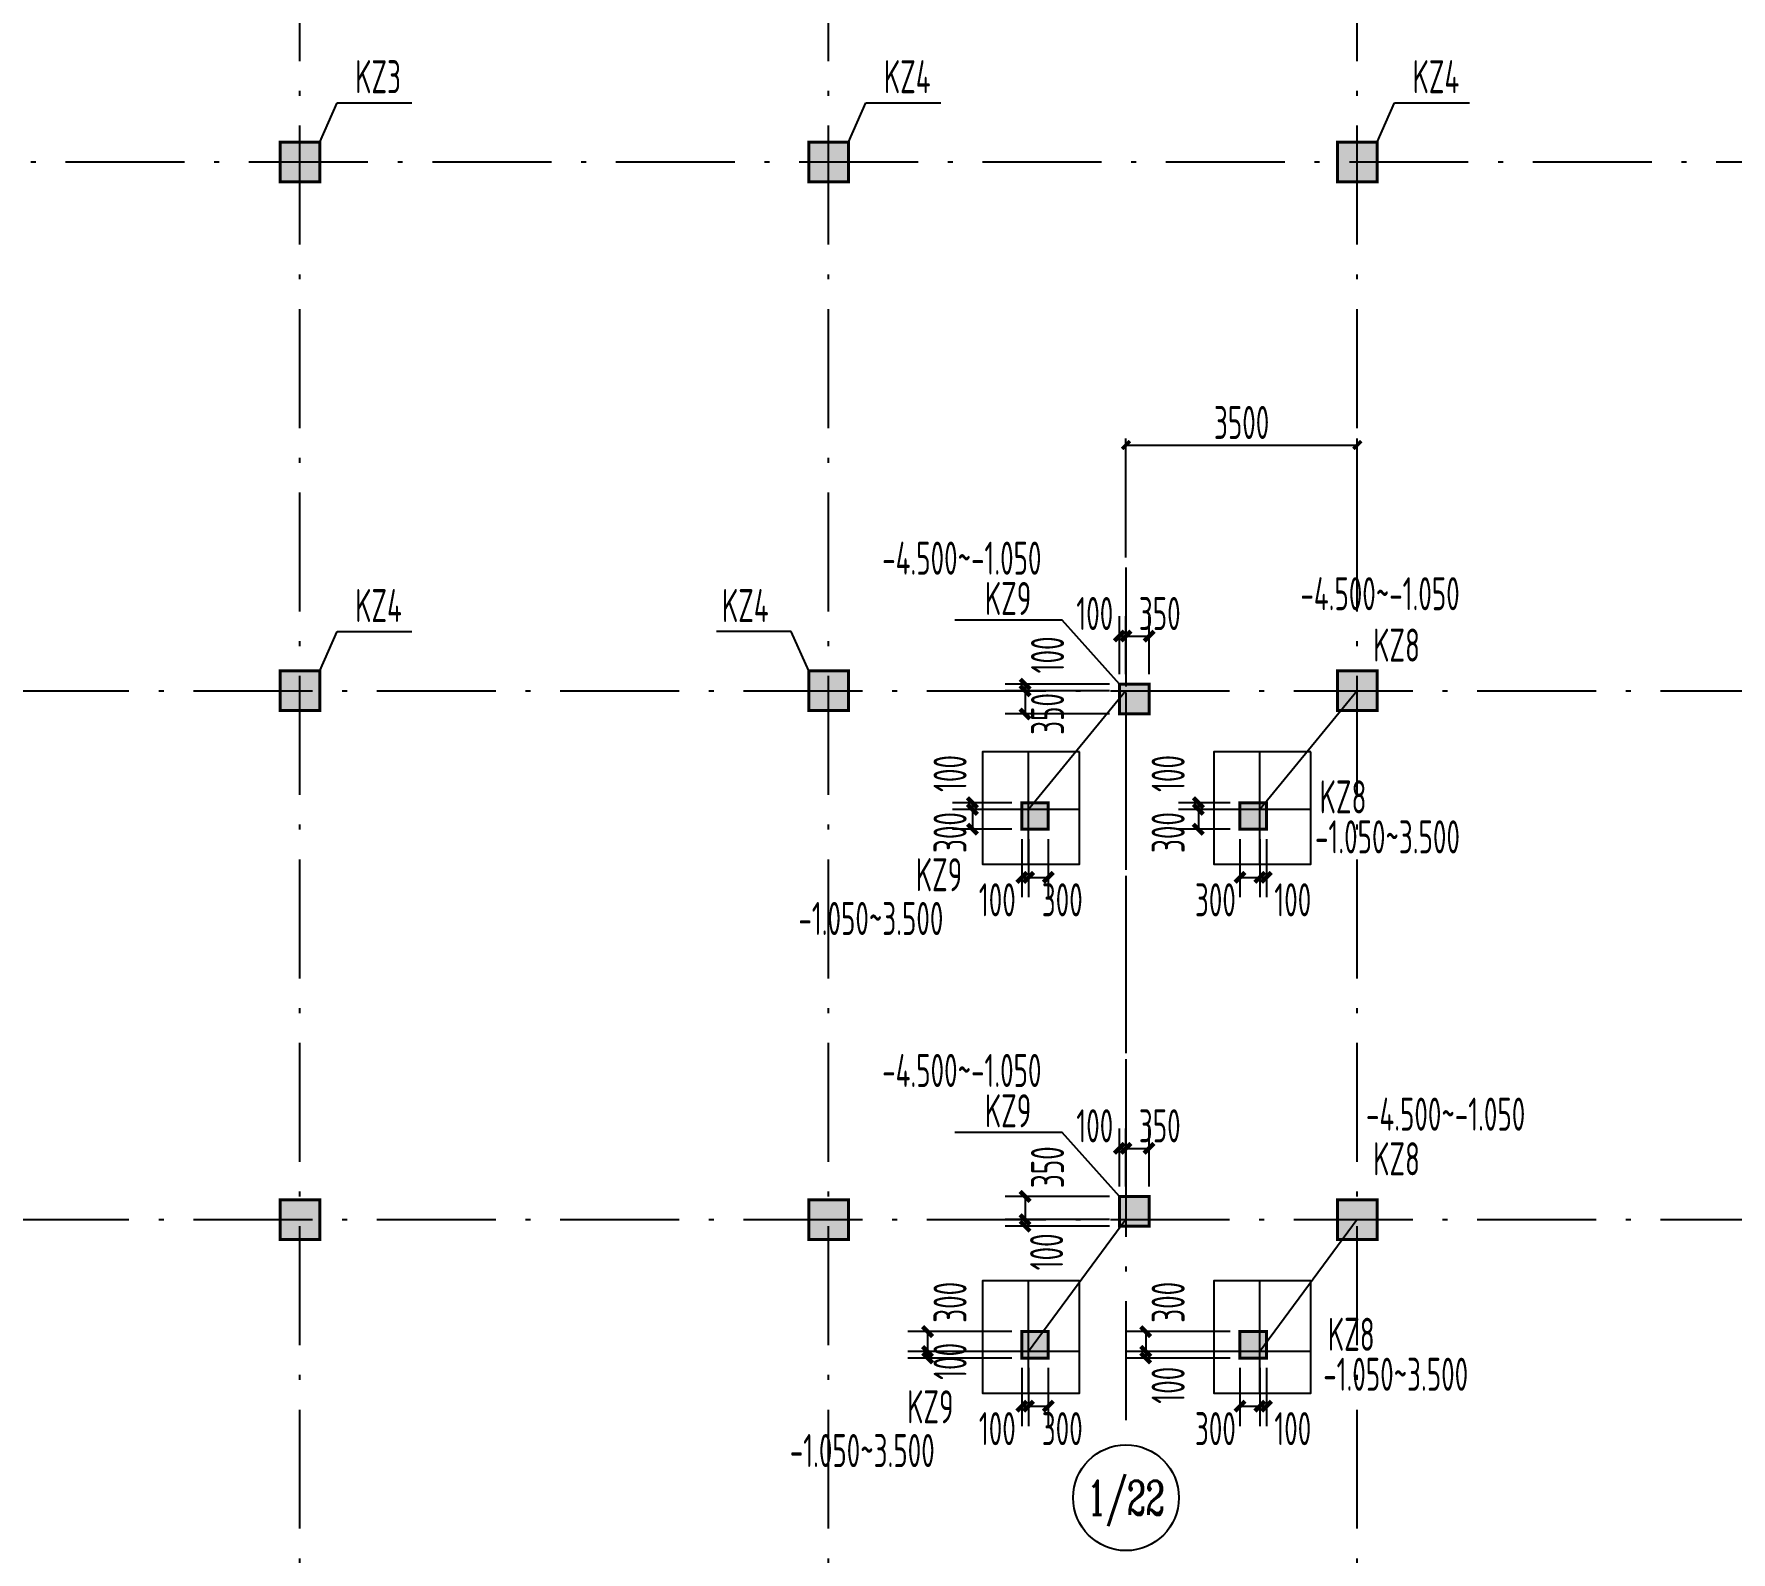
# Model space of a CAD drawing. Extents: x 2468086 to 6957054, y -3413633 to -667223.
# Drawn here: x 5045747 to 5071426, y -1177297 to -1154331 of the extents above; entities that cross this region are included whole.
import ezdxf
from ezdxf.enums import TextEntityAlignment as Align

# ---------------------------------------------------------------- set-up
doc = ezdxf.new("R2010")
doc.units = 0
doc.header["$LTSCALE"] = 100
doc.header["$MEASUREMENT"] = 0
doc.linetypes.add('2', pattern=[18.5, 12, -3, 0.5, -3])
doc.layers.get('DEFPOINTS').update_dxf_attribs({"linetype": 'CONTINUOUS'})
for name, color, linetype in [('AXIS', 3, 'CONTINUOUS'), ('AXIS_TEXT', 7, 'CONTINUOUS'), ('柱', 2, 'CONTINUOUS'), ('柱填充', 43, 'CONTINUOUS'), ('柱编号', 211, 'CONTINUOUS'), ('轴线__尺寸数字', 7, 'CONTINUOUS'), ('轴线__点划线', 252, '2')]:
    doc.layers.add(name, color=color, linetype=linetype)
doc.styles.add('_TCH_AXIS', font='COMPLEX', dxfattribs={"bigfont": 'GBCBIG'})
doc.styles.add('GB', font='gbxwxt.shx', dxfattribs={"width": 0.7, "height": 500, "bigfont": 'gbhzfs.shx'})
doc.dimstyles.new('LYSDIM1', dxfattribs={"dimtxt": 375, "dimasz": 1.5, "dimexe": 300, "dimexo": 150, "dimgap": 90, "dimtad": 1, "dimdec": 0, "dimzin": 0, "dimdsep": 46, "dimtxsty": 'GB', "dimblk1": 'JT', "dimblk2": 'JT', "dimsah": 1, "dimcen": 0, "dimclrt": 7, "dimadec": 0, "dimazin": 0, "dimtfac": 1, "dimtdec": 0, "dimtix": 1, "dimtmove": 2, "dimatfit": 3, "dimldrblk": 'JT', "dimfxl": 1, "dimtolj": 1, "dimtzin": 0, "dimarcsym": 0})

# ---------------------------------------------------------------- blocks, each defined once
blk = doc.blocks.new('JT')
at = {"layer": '轴线__尺寸数字', "const_width": 45}
blk.add_lwpolyline([(-50, -50), (50, 50)], dxfattribs=at)
blk.add_lwpolyline([(-50, -50), (50, 50)], dxfattribs=at)
blk = doc.blocks.new('*D2795')
at = {"layer": 'DEFPOINTS', "color": 0, "transparency": 16777216}
for p in [(5065771, -1160550), (5062271, -1162401), (5065771, -1162401)]:
    blk.add_point(p, dxfattribs=at)
at = {"layer": '轴线__尺寸数字', "color": 0, "lineweight": -2, "transparency": 16777216}
for p, q in [((5062271, -1162251), (5062271, -1160450)), ((5062272, -1160550), (5065770, -1160550)), ((5065771, -1162251), (5065771, -1160450))]:
    blk.add_line(p, q, dxfattribs=at)
at = {"layer": '轴线__尺寸数字', "color": 0, "lineweight": -2, "transparency": 16777216, "xscale": 1.2, "yscale": 1.2, "zscale": 1.2, "rotation": 180}
blk.add_blockref('JT', (5062271, -1160550), dxfattribs=at)
at = {"layer": '轴线__尺寸数字', "color": 0, "lineweight": -2, "transparency": 16777216, "xscale": 1.2, "yscale": 1.2, "zscale": 1.2}
blk.add_blockref('JT', (5065771, -1160550), dxfattribs=at)
at = {"layer": '轴线__尺寸数字', "color": 7, "transparency": 16777216, "insert": (5064021, -1160209), "char_height": 500, "attachment_point": 5, "style": 'GB'}
blk.add_mtext('\\A1;3500', dxfattribs=at)
blk = doc.blocks.new('*D3744')
at = {"layer": 'DEFPOINTS', "color": 0, "transparency": 16777216}
for p in [(5062271, -1163440), (5062171, -1164168), (5062271, -1164168)]:
    blk.add_point(p, dxfattribs=at)
at = {"layer": '柱填充', "color": 0, "lineweight": -2, "transparency": 16777216}
for p, q in [((5062171, -1164018), (5062171, -1163140)), ((5062271, -1164018), (5062271, -1163140)), ((5062169, -1163440), (5062168, -1163440)), ((5062171, -1163440), (5062271, -1163440)), ((5062272, -1163440), (5062274, -1163440))]:
    blk.add_line(p, q, dxfattribs=at)
at = {"layer": '柱填充', "color": 0, "lineweight": -2, "transparency": 16777216, "xscale": 1.5, "yscale": 1.5, "zscale": 1.5}
blk.add_blockref('JT', (5062171, -1163440), dxfattribs=at)
at = {"layer": '柱填充', "color": 0, "lineweight": -2, "transparency": 16777216, "xscale": 1.5, "yscale": 1.5, "zscale": 1.5, "rotation": 180}
blk.add_blockref('JT', (5062271, -1163440), dxfattribs=at)
at = {"layer": '柱填充', "color": 7, "transparency": 16777216, "insert": (5061799, -1163099), "char_height": 500, "attachment_point": 5, "style": 'GB'}
blk.add_mtext('\\A1;100', dxfattribs=at)
blk = doc.blocks.new('*D3745')
at = {"layer": 'DEFPOINTS', "color": 0, "transparency": 16777216}
for p in [(5062621, -1163440), (5062271, -1164168), (5062621, -1164168)]:
    blk.add_point(p, dxfattribs=at)
at = {"layer": '柱填充', "color": 0, "lineweight": -2, "transparency": 16777216}
for p, q in [((5062271, -1164018), (5062271, -1163140)), ((5062621, -1164018), (5062621, -1163140)), ((5062272, -1163440), (5062619, -1163440))]:
    blk.add_line(p, q, dxfattribs=at)
at = {"layer": '柱填充', "color": 0, "lineweight": -2, "transparency": 16777216, "xscale": 1.5, "yscale": 1.5, "zscale": 1.5, "rotation": 180}
blk.add_blockref('JT', (5062271, -1163440), dxfattribs=at)
at = {"layer": '柱填充', "color": 0, "lineweight": -2, "transparency": 16777216, "xscale": 1.5, "yscale": 1.5, "zscale": 1.5}
blk.add_blockref('JT', (5062621, -1163440), dxfattribs=at)
at = {"layer": '柱填充', "color": 7, "transparency": 16777216, "insert": (5062782, -1163099), "char_height": 500, "attachment_point": 5, "style": 'GB'}
blk.add_mtext('\\A1;350', dxfattribs=at)
blk = doc.blocks.new('*D3746')
at = {"layer": 'DEFPOINTS', "color": 0, "transparency": 16777216}
for p in [(5060744, -1164268), (5062171, -1164168), (5062171, -1164268)]:
    blk.add_point(p, dxfattribs=at)
at = {"layer": '柱填充', "color": 0, "lineweight": -2, "transparency": 16777216}
for p, q in [((5062021, -1164168), (5060444, -1164168)), ((5062021, -1164268), (5060444, -1164268)), ((5060744, -1164166), (5060744, -1164165)), ((5060744, -1164168), (5060744, -1164268)), ((5060744, -1164269), (5060744, -1164271))]:
    blk.add_line(p, q, dxfattribs=at)
at = {"layer": '柱填充', "color": 0, "lineweight": -2, "transparency": 16777216, "xscale": 1.5, "yscale": 1.5, "zscale": 1.5}
for p, rotation in [((5060744, -1164168), 270), ((5060744, -1164268), 90)]:
    blk.add_blockref('JT', p, dxfattribs=dict(at, rotation=rotation))
at = {"layer": '柱填充', "color": 7, "transparency": 16777216, "insert": (5061084, -1163725), "char_height": 500, "attachment_point": 5, "rotation": 90, "style": 'GB'}
blk.add_mtext('\\A1;100', dxfattribs=at)
blk = doc.blocks.new('*D3747')
at = {"layer": 'DEFPOINTS', "color": 0, "transparency": 16777216}
for p in [(5062171, -1164268), (5060744, -1164618), (5062171, -1164618)]:
    blk.add_point(p, dxfattribs=at)
at = {"layer": '柱填充', "color": 0, "lineweight": -2, "transparency": 16777216}
for p, q in [((5062021, -1164268), (5060444, -1164268)), ((5060744, -1164269), (5060744, -1164616)), ((5062021, -1164618), (5060444, -1164618))]:
    blk.add_line(p, q, dxfattribs=at)
at = {"layer": '柱填充', "color": 0, "lineweight": -2, "transparency": 16777216, "xscale": 1.5, "yscale": 1.5, "zscale": 1.5}
for p, rotation in [((5060744, -1164268), 90), ((5060744, -1164618), 270)]:
    blk.add_blockref('JT', p, dxfattribs=dict(at, rotation=rotation))
at = {"layer": '柱填充', "color": 7, "transparency": 16777216, "insert": (5061084, -1164618), "char_height": 500, "attachment_point": 5, "rotation": 90, "style": 'GB'}
blk.add_mtext('\\A1;350', dxfattribs=at)
blk = doc.blocks.new('*D3748')
at = {"layer": 'DEFPOINTS', "color": 0, "transparency": 16777216}
for p in [(5060696, -1166362), (5060796, -1166362), (5060796, -1167090)]:
    blk.add_point(p, dxfattribs=at)
at = {"layer": '柱填充', "color": 0, "lineweight": -2, "transparency": 16777216}
for p, q in [((5060696, -1166512), (5060696, -1167390)), ((5060796, -1166512), (5060796, -1167390)), ((5060694, -1167090), (5060693, -1167090)), ((5060696, -1167090), (5060796, -1167090)), ((5060797, -1167090), (5060799, -1167090))]:
    blk.add_line(p, q, dxfattribs=at)
at = {"layer": '柱填充', "color": 0, "lineweight": -2, "transparency": 16777216, "xscale": 1.5, "yscale": 1.5, "zscale": 1.5}
blk.add_blockref('JT', (5060696, -1167090), dxfattribs=at)
at = {"layer": '柱填充', "color": 0, "lineweight": -2, "transparency": 16777216, "xscale": 1.5, "yscale": 1.5, "zscale": 1.5, "rotation": 180}
blk.add_blockref('JT', (5060796, -1167090), dxfattribs=at)
at = {"layer": '柱填充', "color": 7, "transparency": 16777216, "insert": (5060324, -1167430), "char_height": 500, "attachment_point": 5, "style": 'GB'}
blk.add_mtext('\\A1;100', dxfattribs=at)
blk = doc.blocks.new('*D3749')
at = {"layer": 'DEFPOINTS', "color": 0, "transparency": 16777216}
for p in [(5060796, -1166362), (5061096, -1166362), (5061096, -1167090)]:
    blk.add_point(p, dxfattribs=at)
at = {"layer": '柱填充', "color": 0, "lineweight": -2, "transparency": 16777216}
for p, q in [((5060796, -1166512), (5060796, -1167390)), ((5061096, -1166512), (5061096, -1167390)), ((5060797, -1167090), (5061094, -1167090))]:
    blk.add_line(p, q, dxfattribs=at)
at = {"layer": '柱填充', "color": 0, "lineweight": -2, "transparency": 16777216, "xscale": 1.5, "yscale": 1.5, "zscale": 1.5, "rotation": 180}
blk.add_blockref('JT', (5060796, -1167090), dxfattribs=at)
at = {"layer": '柱填充', "color": 0, "lineweight": -2, "transparency": 16777216, "xscale": 1.5, "yscale": 1.5, "zscale": 1.5}
blk.add_blockref('JT', (5061096, -1167090), dxfattribs=at)
at = {"layer": '柱填充', "color": 7, "transparency": 16777216, "insert": (5061307, -1167430), "char_height": 500, "attachment_point": 5, "style": 'GB'}
blk.add_mtext('\\A1;300', dxfattribs=at)
blk = doc.blocks.new('*D3750')
at = {"layer": 'DEFPOINTS', "color": 0, "transparency": 16777216}
for p in [(5059948, -1166062), (5060696, -1165962), (5060696, -1166062)]:
    blk.add_point(p, dxfattribs=at)
at = {"layer": '柱填充', "color": 0, "lineweight": -2, "transparency": 16777216}
for p, q in [((5060546, -1165962), (5059648, -1165962)), ((5060546, -1166062), (5059648, -1166062)), ((5059948, -1165960), (5059948, -1165959)), ((5059948, -1165962), (5059948, -1166062)), ((5059948, -1166063), (5059948, -1166065))]:
    blk.add_line(p, q, dxfattribs=at)
at = {"layer": '柱填充', "color": 0, "lineweight": -2, "transparency": 16777216, "xscale": 1.5, "yscale": 1.5, "zscale": 1.5}
for p, rotation in [((5059948, -1165962), 270), ((5059948, -1166062), 90)]:
    blk.add_blockref('JT', p, dxfattribs=dict(at, rotation=rotation))
at = {"layer": '柱填充', "color": 7, "transparency": 16777216, "insert": (5059609, -1165519), "char_height": 500, "attachment_point": 5, "rotation": 90, "style": 'GB'}
blk.add_mtext('\\A1;100', dxfattribs=at)
blk = doc.blocks.new('*D3751')
at = {"layer": 'DEFPOINTS', "color": 0, "transparency": 16777216}
for p in [(5060696, -1166062), (5059948, -1166362), (5060696, -1166362)]:
    blk.add_point(p, dxfattribs=at)
at = {"layer": '柱填充', "color": 0, "lineweight": -2, "transparency": 16777216}
for p, q in [((5060546, -1166062), (5059648, -1166062)), ((5059948, -1166063), (5059948, -1166360)), ((5060546, -1166362), (5059648, -1166362))]:
    blk.add_line(p, q, dxfattribs=at)
at = {"layer": '柱填充', "color": 0, "lineweight": -2, "transparency": 16777216, "xscale": 1.5, "yscale": 1.5, "zscale": 1.5}
for p, rotation in [((5059948, -1166062), 90), ((5059948, -1166362), 270)]:
    blk.add_blockref('JT', p, dxfattribs=dict(at, rotation=rotation))
at = {"layer": '柱填充', "color": 7, "transparency": 16777216, "insert": (5059609, -1166412), "char_height": 500, "attachment_point": 5, "rotation": 90, "style": 'GB'}
blk.add_mtext('\\A1;300', dxfattribs=at)
blk = doc.blocks.new('*D3752')
at = {"layer": 'DEFPOINTS', "color": 0, "transparency": 16777216}
for p in [(5063996, -1166362), (5064296, -1166362), (5064296, -1167090)]:
    blk.add_point(p, dxfattribs=at)
at = {"layer": '柱填充', "color": 0, "lineweight": -2, "transparency": 16777216}
for p, q in [((5063996, -1166512), (5063996, -1167390)), ((5064296, -1166512), (5064296, -1167390)), ((5063997, -1167090), (5064294, -1167090))]:
    blk.add_line(p, q, dxfattribs=at)
at = {"layer": '柱填充', "color": 0, "lineweight": -2, "transparency": 16777216, "xscale": 1.5, "yscale": 1.5, "zscale": 1.5, "rotation": 180}
blk.add_blockref('JT', (5063996, -1167090), dxfattribs=at)
at = {"layer": '柱填充', "color": 0, "lineweight": -2, "transparency": 16777216, "xscale": 1.5, "yscale": 1.5, "zscale": 1.5}
blk.add_blockref('JT', (5064296, -1167090), dxfattribs=at)
at = {"layer": '柱填充', "color": 7, "transparency": 16777216, "insert": (5063624, -1167430), "char_height": 500, "attachment_point": 5, "style": 'GB'}
blk.add_mtext('\\A1;300', dxfattribs=at)
blk = doc.blocks.new('*D3753')
at = {"layer": 'DEFPOINTS', "color": 0, "transparency": 16777216}
for p in [(5064296, -1166362), (5064396, -1166362), (5064396, -1167090)]:
    blk.add_point(p, dxfattribs=at)
at = {"layer": '柱填充', "color": 0, "lineweight": -2, "transparency": 16777216}
for p, q in [((5064296, -1166512), (5064296, -1167390)), ((5064396, -1166512), (5064396, -1167390)), ((5064294, -1167090), (5064293, -1167090)), ((5064296, -1167090), (5064396, -1167090)), ((5064397, -1167090), (5064399, -1167090))]:
    blk.add_line(p, q, dxfattribs=at)
at = {"layer": '柱填充', "color": 0, "lineweight": -2, "transparency": 16777216, "xscale": 1.5, "yscale": 1.5, "zscale": 1.5}
blk.add_blockref('JT', (5064296, -1167090), dxfattribs=at)
at = {"layer": '柱填充', "color": 0, "lineweight": -2, "transparency": 16777216, "xscale": 1.5, "yscale": 1.5, "zscale": 1.5, "rotation": 180}
blk.add_blockref('JT', (5064396, -1167090), dxfattribs=at)
at = {"layer": '柱填充', "color": 7, "transparency": 16777216, "insert": (5064795, -1167430), "char_height": 500, "attachment_point": 5, "style": 'GB'}
blk.add_mtext('\\A1;100', dxfattribs=at)
blk = doc.blocks.new('*D3754')
at = {"layer": 'DEFPOINTS', "color": 0, "transparency": 16777216}
for p in [(5063366, -1166062), (5063996, -1165962), (5063996, -1166062)]:
    blk.add_point(p, dxfattribs=at)
at = {"layer": '柱填充', "color": 0, "lineweight": -2, "transparency": 16777216}
for p, q in [((5063846, -1165962), (5063066, -1165962)), ((5063846, -1166062), (5063066, -1166062)), ((5063366, -1165960), (5063366, -1165959)), ((5063366, -1165962), (5063366, -1166062)), ((5063366, -1166063), (5063366, -1166065))]:
    blk.add_line(p, q, dxfattribs=at)
at = {"layer": '柱填充', "color": 0, "lineweight": -2, "transparency": 16777216, "xscale": 1.5, "yscale": 1.5, "zscale": 1.5}
for p, rotation in [((5063366, -1165962), 270), ((5063366, -1166062), 90)]:
    blk.add_blockref('JT', p, dxfattribs=dict(at, rotation=rotation))
at = {"layer": '柱填充', "color": 7, "transparency": 16777216, "insert": (5062909, -1165519), "char_height": 500, "attachment_point": 5, "rotation": 90, "style": 'GB'}
blk.add_mtext('\\A1;100', dxfattribs=at)
blk = doc.blocks.new('*D3755')
at = {"layer": 'DEFPOINTS', "color": 0, "transparency": 16777216}
for p in [(5063996, -1166062), (5063366, -1166362), (5063996, -1166362)]:
    blk.add_point(p, dxfattribs=at)
at = {"layer": '柱填充', "color": 0, "lineweight": -2, "transparency": 16777216}
for p, q in [((5063846, -1166062), (5063066, -1166062)), ((5063366, -1166063), (5063366, -1166360)), ((5063846, -1166362), (5063066, -1166362))]:
    blk.add_line(p, q, dxfattribs=at)
at = {"layer": '柱填充', "color": 0, "lineweight": -2, "transparency": 16777216, "xscale": 1.5, "yscale": 1.5, "zscale": 1.5}
for p, rotation in [((5063366, -1166062), 90), ((5063366, -1166362), 270)]:
    blk.add_blockref('JT', p, dxfattribs=dict(at, rotation=rotation))
at = {"layer": '柱填充', "color": 7, "transparency": 16777216, "insert": (5062909, -1166412), "char_height": 500, "attachment_point": 5, "rotation": 90, "style": 'GB'}
blk.add_mtext('\\A1;300', dxfattribs=at)
blk = doc.blocks.new('*D3756')
at = {"layer": 'DEFPOINTS', "color": 0, "transparency": 16777216}
for p in [(5060696, -1174362), (5060796, -1174362), (5060796, -1175090)]:
    blk.add_point(p, dxfattribs=at)
at = {"layer": '柱填充', "color": 0, "lineweight": -2, "transparency": 16777216}
for p, q in [((5060696, -1174512), (5060696, -1175390)), ((5060796, -1174512), (5060796, -1175390)), ((5060694, -1175090), (5060693, -1175090)), ((5060696, -1175090), (5060796, -1175090)), ((5060797, -1175090), (5060799, -1175090))]:
    blk.add_line(p, q, dxfattribs=at)
at = {"layer": '柱填充', "color": 0, "lineweight": -2, "transparency": 16777216, "xscale": 1.5, "yscale": 1.5, "zscale": 1.5}
blk.add_blockref('JT', (5060696, -1175090), dxfattribs=at)
at = {"layer": '柱填充', "color": 0, "lineweight": -2, "transparency": 16777216, "xscale": 1.5, "yscale": 1.5, "zscale": 1.5, "rotation": 180}
blk.add_blockref('JT', (5060796, -1175090), dxfattribs=at)
at = {"layer": '柱填充', "color": 7, "transparency": 16777216, "insert": (5060324, -1175430), "char_height": 500, "attachment_point": 5, "style": 'GB'}
blk.add_mtext('\\A1;100', dxfattribs=at)
blk = doc.blocks.new('*D3757')
at = {"layer": 'DEFPOINTS', "color": 0, "transparency": 16777216}
for p in [(5060796, -1174362), (5061096, -1174362), (5061096, -1175090)]:
    blk.add_point(p, dxfattribs=at)
at = {"layer": '柱填充', "color": 0, "lineweight": -2, "transparency": 16777216}
for p, q in [((5060796, -1174512), (5060796, -1175390)), ((5061096, -1174512), (5061096, -1175390)), ((5060797, -1175090), (5061094, -1175090))]:
    blk.add_line(p, q, dxfattribs=at)
at = {"layer": '柱填充', "color": 0, "lineweight": -2, "transparency": 16777216, "xscale": 1.5, "yscale": 1.5, "zscale": 1.5, "rotation": 180}
blk.add_blockref('JT', (5060796, -1175090), dxfattribs=at)
at = {"layer": '柱填充', "color": 0, "lineweight": -2, "transparency": 16777216, "xscale": 1.5, "yscale": 1.5, "zscale": 1.5}
blk.add_blockref('JT', (5061096, -1175090), dxfattribs=at)
at = {"layer": '柱填充', "color": 7, "transparency": 16777216, "insert": (5061307, -1175430), "char_height": 500, "attachment_point": 5, "style": 'GB'}
blk.add_mtext('\\A1;300', dxfattribs=at)
blk = doc.blocks.new('*D3758')
at = {"layer": 'DEFPOINTS', "color": 0, "transparency": 16777216}
for p in [(5060696, -1173962), (5059269, -1174262), (5060696, -1174262)]:
    blk.add_point(p, dxfattribs=at)
at = {"layer": '柱填充', "color": 0, "lineweight": -2, "transparency": 16777216}
for p, q in [((5060546, -1173962), (5058969, -1173962)), ((5059269, -1173963), (5059269, -1174260)), ((5060546, -1174262), (5058969, -1174262))]:
    blk.add_line(p, q, dxfattribs=at)
at = {"layer": '柱填充', "color": 0, "lineweight": -2, "transparency": 16777216, "xscale": 1.5, "yscale": 1.5, "zscale": 1.5}
for p, rotation in [((5059269, -1173962), 90), ((5059269, -1174262), 270)]:
    blk.add_blockref('JT', p, dxfattribs=dict(at, rotation=rotation))
at = {"layer": '柱填充', "color": 7, "transparency": 16777216, "insert": (5059609, -1173519), "char_height": 500, "attachment_point": 5, "rotation": 90, "style": 'GB'}
blk.add_mtext('\\A1;300', dxfattribs=at)
blk = doc.blocks.new('*D3759')
at = {"layer": 'DEFPOINTS', "color": 0, "transparency": 16777216}
for p in [(5060696, -1174262), (5059269, -1174362), (5060696, -1174362)]:
    blk.add_point(p, dxfattribs=at)
at = {"layer": '柱填充', "color": 0, "lineweight": -2, "transparency": 16777216}
for p, q in [((5060546, -1174262), (5058969, -1174262)), ((5059269, -1174260), (5059269, -1174259)), ((5059269, -1174262), (5059269, -1174362)), ((5060546, -1174362), (5058969, -1174362)), ((5059269, -1174363), (5059269, -1174365))]:
    blk.add_line(p, q, dxfattribs=at)
at = {"layer": '柱填充', "color": 0, "lineweight": -2, "transparency": 16777216, "xscale": 1.5, "yscale": 1.5, "zscale": 1.5}
for p, rotation in [((5059269, -1174262), 270), ((5059269, -1174362), 90)]:
    blk.add_blockref('JT', p, dxfattribs=dict(at, rotation=rotation))
at = {"layer": '柱填充', "color": 7, "transparency": 16777216, "insert": (5059609, -1174412), "char_height": 500, "attachment_point": 5, "rotation": 90, "style": 'GB'}
blk.add_mtext('\\A1;100', dxfattribs=at)
blk = doc.blocks.new('*D3760')
at = {"layer": 'DEFPOINTS', "color": 0, "transparency": 16777216}
for p in [(5063996, -1174362), (5064296, -1174362), (5064296, -1175090)]:
    blk.add_point(p, dxfattribs=at)
at = {"layer": '柱填充', "color": 0, "lineweight": -2, "transparency": 16777216}
for p, q in [((5063996, -1174512), (5063996, -1175390)), ((5064296, -1174512), (5064296, -1175390)), ((5063997, -1175090), (5064294, -1175090))]:
    blk.add_line(p, q, dxfattribs=at)
at = {"layer": '柱填充', "color": 0, "lineweight": -2, "transparency": 16777216, "xscale": 1.5, "yscale": 1.5, "zscale": 1.5, "rotation": 180}
blk.add_blockref('JT', (5063996, -1175090), dxfattribs=at)
at = {"layer": '柱填充', "color": 0, "lineweight": -2, "transparency": 16777216, "xscale": 1.5, "yscale": 1.5, "zscale": 1.5}
blk.add_blockref('JT', (5064296, -1175090), dxfattribs=at)
at = {"layer": '柱填充', "color": 7, "transparency": 16777216, "insert": (5063624, -1175430), "char_height": 500, "attachment_point": 5, "style": 'GB'}
blk.add_mtext('\\A1;300', dxfattribs=at)
blk = doc.blocks.new('*D3761')
at = {"layer": 'DEFPOINTS', "color": 0, "transparency": 16777216}
for p in [(5064296, -1174362), (5064396, -1174362), (5064396, -1175090)]:
    blk.add_point(p, dxfattribs=at)
at = {"layer": '柱填充', "color": 0, "lineweight": -2, "transparency": 16777216}
for p, q in [((5064296, -1174512), (5064296, -1175390)), ((5064396, -1174512), (5064396, -1175390)), ((5064294, -1175090), (5064293, -1175090)), ((5064296, -1175090), (5064396, -1175090)), ((5064397, -1175090), (5064399, -1175090))]:
    blk.add_line(p, q, dxfattribs=at)
at = {"layer": '柱填充', "color": 0, "lineweight": -2, "transparency": 16777216, "xscale": 1.5, "yscale": 1.5, "zscale": 1.5}
blk.add_blockref('JT', (5064296, -1175090), dxfattribs=at)
at = {"layer": '柱填充', "color": 0, "lineweight": -2, "transparency": 16777216, "xscale": 1.5, "yscale": 1.5, "zscale": 1.5, "rotation": 180}
blk.add_blockref('JT', (5064396, -1175090), dxfattribs=at)
at = {"layer": '柱填充', "color": 7, "transparency": 16777216, "insert": (5064795, -1175430), "char_height": 500, "attachment_point": 5, "style": 'GB'}
blk.add_mtext('\\A1;100', dxfattribs=at)
blk = doc.blocks.new('*D3762')
at = {"layer": 'DEFPOINTS', "color": 0, "transparency": 16777216}
for p in [(5063996, -1173962), (5062569, -1174262), (5063996, -1174262)]:
    blk.add_point(p, dxfattribs=at)
at = {"layer": '柱填充', "color": 0, "lineweight": -2, "transparency": 16777216}
for p, q in [((5063846, -1173962), (5062269, -1173962)), ((5062569, -1173963), (5062569, -1174260)), ((5063846, -1174262), (5062269, -1174262))]:
    blk.add_line(p, q, dxfattribs=at)
at = {"layer": '柱填充', "color": 0, "lineweight": -2, "transparency": 16777216, "xscale": 1.5, "yscale": 1.5, "zscale": 1.5}
for p, rotation in [((5062569, -1173962), 90), ((5062569, -1174262), 270)]:
    blk.add_blockref('JT', p, dxfattribs=dict(at, rotation=rotation))
at = {"layer": '柱填充', "color": 7, "transparency": 16777216, "insert": (5062909, -1173519), "char_height": 500, "attachment_point": 5, "rotation": 90, "style": 'GB'}
blk.add_mtext('\\A1;300', dxfattribs=at)
blk = doc.blocks.new('*D3763')
at = {"layer": 'DEFPOINTS', "color": 0, "transparency": 16777216}
for p in [(5063996, -1174262), (5062569, -1174362), (5063996, -1174362)]:
    blk.add_point(p, dxfattribs=at)
at = {"layer": '柱填充', "color": 0, "lineweight": -2, "transparency": 16777216}
for p, q in [((5063846, -1174262), (5062269, -1174262)), ((5062569, -1174260), (5062569, -1174259)), ((5062569, -1174262), (5062569, -1174362)), ((5063846, -1174362), (5062269, -1174362)), ((5062569, -1174363), (5062569, -1174365))]:
    blk.add_line(p, q, dxfattribs=at)
at = {"layer": '柱填充', "color": 0, "lineweight": -2, "transparency": 16777216, "xscale": 1.5, "yscale": 1.5, "zscale": 1.5}
for p, rotation in [((5062569, -1174262), 270), ((5062569, -1174362), 90)]:
    blk.add_blockref('JT', p, dxfattribs=dict(at, rotation=rotation))
at = {"layer": '柱填充', "color": 7, "transparency": 16777216, "insert": (5062909, -1174773), "char_height": 500, "attachment_point": 5, "rotation": 90, "style": 'GB'}
blk.add_mtext('\\A1;100', dxfattribs=at)
blk = doc.blocks.new('*D3764')
at = {"layer": 'DEFPOINTS', "color": 0, "transparency": 16777216}
for p in [(5062271, -1171190), (5062171, -1171918), (5062271, -1171918)]:
    blk.add_point(p, dxfattribs=at)
at = {"layer": '柱填充', "color": 0, "lineweight": -2, "transparency": 16777216}
for p, q in [((5062171, -1171768), (5062171, -1170890)), ((5062271, -1171768), (5062271, -1170890)), ((5062169, -1171190), (5062168, -1171190)), ((5062171, -1171190), (5062271, -1171190)), ((5062272, -1171190), (5062274, -1171190))]:
    blk.add_line(p, q, dxfattribs=at)
at = {"layer": '柱填充', "color": 0, "lineweight": -2, "transparency": 16777216, "xscale": 1.5, "yscale": 1.5, "zscale": 1.5}
blk.add_blockref('JT', (5062171, -1171190), dxfattribs=at)
at = {"layer": '柱填充', "color": 0, "lineweight": -2, "transparency": 16777216, "xscale": 1.5, "yscale": 1.5, "zscale": 1.5, "rotation": 180}
blk.add_blockref('JT', (5062271, -1171190), dxfattribs=at)
at = {"layer": '柱填充', "color": 7, "transparency": 16777216, "insert": (5061799, -1170849), "char_height": 500, "attachment_point": 5, "style": 'GB'}
blk.add_mtext('\\A1;100', dxfattribs=at)
blk = doc.blocks.new('*D3765')
at = {"layer": 'DEFPOINTS', "color": 0, "transparency": 16777216}
for p in [(5062621, -1171190), (5062271, -1171918), (5062621, -1171918)]:
    blk.add_point(p, dxfattribs=at)
at = {"layer": '柱填充', "color": 0, "lineweight": -2, "transparency": 16777216}
for p, q in [((5062271, -1171768), (5062271, -1170890)), ((5062621, -1171768), (5062621, -1170890)), ((5062272, -1171190), (5062619, -1171190))]:
    blk.add_line(p, q, dxfattribs=at)
at = {"layer": '柱填充', "color": 0, "lineweight": -2, "transparency": 16777216, "xscale": 1.5, "yscale": 1.5, "zscale": 1.5, "rotation": 180}
blk.add_blockref('JT', (5062271, -1171190), dxfattribs=at)
at = {"layer": '柱填充', "color": 0, "lineweight": -2, "transparency": 16777216, "xscale": 1.5, "yscale": 1.5, "zscale": 1.5}
blk.add_blockref('JT', (5062621, -1171190), dxfattribs=at)
at = {"layer": '柱填充', "color": 7, "transparency": 16777216, "insert": (5062782, -1170849), "char_height": 500, "attachment_point": 5, "style": 'GB'}
blk.add_mtext('\\A1;350', dxfattribs=at)
blk = doc.blocks.new('*D3766')
at = {"layer": 'DEFPOINTS', "color": 0, "transparency": 16777216}
for p in [(5062171, -1171918), (5060744, -1172268), (5062171, -1172268)]:
    blk.add_point(p, dxfattribs=at)
at = {"layer": '柱填充', "color": 0, "lineweight": -2, "transparency": 16777216}
for p, q in [((5062021, -1171918), (5060444, -1171918)), ((5060744, -1171919), (5060744, -1172266)), ((5062021, -1172268), (5060444, -1172268))]:
    blk.add_line(p, q, dxfattribs=at)
at = {"layer": '柱填充', "color": 0, "lineweight": -2, "transparency": 16777216, "xscale": 1.5, "yscale": 1.5, "zscale": 1.5}
for p, rotation in [((5060744, -1171918), 90), ((5060744, -1172268), 270)]:
    blk.add_blockref('JT', p, dxfattribs=dict(at, rotation=rotation))
at = {"layer": '柱填充', "color": 7, "transparency": 16777216, "insert": (5061084, -1171475), "char_height": 500, "attachment_point": 5, "rotation": 90, "style": 'GB'}
blk.add_mtext('\\A1;350', dxfattribs=at)
blk = doc.blocks.new('*D3767')
at = {"layer": 'DEFPOINTS', "color": 0, "transparency": 16777216}
for p in [(5060744, -1172368), (5062171, -1172268), (5062171, -1172368)]:
    blk.add_point(p, dxfattribs=at)
at = {"layer": '柱填充', "color": 0, "lineweight": -2, "transparency": 16777216}
for p, q in [((5062021, -1172268), (5060444, -1172268)), ((5062021, -1172368), (5060444, -1172368)), ((5060744, -1172266), (5060744, -1172265)), ((5060744, -1172268), (5060744, -1172368)), ((5060744, -1172369), (5060744, -1172371))]:
    blk.add_line(p, q, dxfattribs=at)
at = {"layer": '柱填充', "color": 0, "lineweight": -2, "transparency": 16777216, "xscale": 1.5, "yscale": 1.5, "zscale": 1.5}
for p, rotation in [((5060744, -1172268), 270), ((5060744, -1172368), 90)]:
    blk.add_blockref('JT', p, dxfattribs=dict(at, rotation=rotation))
at = {"layer": '柱填充', "color": 7, "transparency": 16777216, "insert": (5061070, -1172756), "char_height": 500, "attachment_point": 5, "rotation": 90, "style": 'GB'}
blk.add_mtext('\\A1;100', dxfattribs=at)

msp = doc.modelspace()

# ---------------------------------------------------------------- hatches: boundary and pattern name
at = {"layer": '柱填充'}
for points in [[(5049470.8, -1155967.8), (5049470.8, -1156567.8), (5050070.8, -1156567.8), (5050070.8, -1155967.8)], [(5057470.8, -1155967.8), (5057470.8, -1156567.8), (5058070.8, -1156567.8), (5058070.8, -1155967.8)], [(5065470.8, -1155967.8), (5065470.8, -1156567.8), (5066070.8, -1156567.8), (5066070.8, -1155967.8)], [(5049470.8, -1163967.8), (5049470.8, -1164567.8), (5050070.8, -1164567.8), (5050070.8, -1163967.8)], [(5057470.8, -1163967.8), (5057470.8, -1164567.8), (5058070.8, -1164567.8), (5058070.8, -1163967.8)], [(5065470.8, -1163967.8), (5065470.8, -1164567.8), (5066070.8, -1164567.8), (5066070.8, -1163967.8)], [(5066070.8, -1163967.8), (5066070.8, -1164567.8), (5065470.8, -1164567.8), (5065470.8, -1163967.8)], [(5062620.8, -1164167.8), (5062620.8, -1164617.8), (5062170.8, -1164617.8), (5062170.8, -1164167.8)], [(5061095.6, -1165961.9), (5061095.6, -1166361.9), (5060695.6, -1166361.9), (5060695.6, -1165961.9)], [(5064395.6, -1165961.9), (5064395.6, -1166361.9), (5063995.6, -1166361.9), (5063995.6, -1165961.9)], [(5049470.8, -1171967.8), (5049470.8, -1172567.8), (5050070.8, -1172567.8), (5050070.8, -1171967.8)], [(5057470.8, -1171967.8), (5057470.8, -1172567.8), (5058070.8, -1172567.8), (5058070.8, -1171967.8)], [(5062620.8, -1171917.8), (5062620.8, -1172367.8), (5062170.8, -1172367.8), (5062170.8, -1171917.8)], [(5065470.8, -1171967.8), (5065470.8, -1172567.8), (5066070.8, -1172567.8), (5066070.8, -1171967.8)], [(5066070.8, -1171967.8), (5066070.8, -1172567.8), (5065470.8, -1172567.8), (5065470.8, -1171967.8)], [(5061095.6, -1173961.9), (5061095.6, -1174361.9), (5060695.6, -1174361.9), (5060695.6, -1173961.9)], [(5064395.6, -1173961.9), (5064395.6, -1174361.9), (5063995.6, -1174361.9), (5063995.6, -1173961.9)]]:
    msp.add_hatch(color=256, dxfattribs=at).paths.add_polyline_path(points)

# ---------------------------------------------------------------- linework, layer by layer
at = {"layer": 'AXIS'}
msp.add_circle((5062270.8, -1176475.2), 800, dxfattribs=at)
at = {"layer": '柱', "const_width": 45}
for points in [[(5049470.8, -1155967.8), (5049470.8, -1156567.8), (5050070.8, -1156567.8), (5050070.8, -1155967.8), (5049470.8, -1155967.8)], [(5057470.8, -1155967.8), (5057470.8, -1156567.8), (5058070.8, -1156567.8), (5058070.8, -1155967.8), (5057470.8, -1155967.8)], [(5065470.8, -1155967.8), (5065470.8, -1156567.8), (5066070.8, -1156567.8), (5066070.8, -1155967.8), (5065470.8, -1155967.8)], [(5049470.8, -1163967.8), (5049470.8, -1164567.8), (5050070.8, -1164567.8), (5050070.8, -1163967.8), (5049470.8, -1163967.8)], [(5057470.8, -1163967.8), (5057470.8, -1164567.8), (5058070.8, -1164567.8), (5058070.8, -1163967.8), (5057470.8, -1163967.8)], [(5065470.8, -1163967.8), (5065470.8, -1164567.8), (5066070.8, -1164567.8), (5066070.8, -1163967.8), (5065470.8, -1163967.8)], [(5066070.8, -1163967.8), (5066070.8, -1164567.8), (5065470.8, -1164567.8), (5065470.8, -1163967.8), (5066070.8, -1163967.8)], [(5062620.8, -1164167.8), (5062620.8, -1164617.8), (5062170.8, -1164617.8), (5062170.8, -1164167.8), (5062620.8, -1164167.8)], [(5061095.6, -1165961.9), (5061095.6, -1166361.9), (5060695.6, -1166361.9), (5060695.6, -1165961.9), (5061095.6, -1165961.9)], [(5064395.6, -1165961.9), (5064395.6, -1166361.9), (5063995.6, -1166361.9), (5063995.6, -1165961.9), (5064395.6, -1165961.9)], [(5057470.8, -1171967.8), (5057470.8, -1172567.8), (5058070.8, -1172567.8), (5058070.8, -1171967.8), (5057470.8, -1171967.8)], [(5062620.8, -1171917.8), (5062620.8, -1172367.8), (5062170.8, -1172367.8), (5062170.8, -1171917.8), (5062620.8, -1171917.8)], [(5065470.8, -1171967.8), (5065470.8, -1172567.8), (5066070.8, -1172567.8), (5066070.8, -1171967.8), (5065470.8, -1171967.8)], [(5066070.8, -1171967.8), (5066070.8, -1172567.8), (5065470.8, -1172567.8), (5065470.8, -1171967.8), (5066070.8, -1171967.8)], [(5061095.6, -1173961.9), (5061095.6, -1174361.9), (5060695.6, -1174361.9), (5060695.6, -1173961.9), (5061095.6, -1173961.9)], [(5064395.6, -1173961.9), (5064395.6, -1174361.9), (5063995.6, -1174361.9), (5063995.6, -1173961.9), (5064395.6, -1173961.9)]]:
    msp.add_lwpolyline(points, dxfattribs=at)
at = {"layer": '柱', "const_width": 45, "elevation": 0}
msp.add_lwpolyline([(5049470.8, -1171967.8), (5049470.8, -1172567.8), (5050070.8, -1172567.8), (5050070.8, -1171967.8), (5049470.8, -1171967.8)], dxfattribs=at)
at = {"layer": '柱填充'}
for p, q in [((5061305.9, -1163199.7), (5059681.3, -1163199.7)), ((5062170.8, -1164167.8), (5061305.9, -1163199.7)), ((5062270.8, -1164267.8), (5060795.6, -1166062)), ((5065770.8, -1164267.8), (5064295.6, -1166062)), ((5061305.9, -1170949.7), (5059681.3, -1170949.7)), ((5062170.8, -1171917.8), (5061305.9, -1170949.7)), ((5062270.8, -1172267.8), (5060795.6, -1174262)), ((5065770.8, -1172267.8), (5064295.6, -1174262))]:
    msp.add_line(p, q, dxfattribs=at)
for points in [[(5061567.5, -1165193.1), (5060100.9, -1165193.1), (5060100.9, -1166892.9), (5061567.5, -1166892.9)], [(5065067.5, -1165193.1), (5063600.9, -1165193.1), (5063600.9, -1166892.9), (5065067.5, -1166892.9)], [(5061567.5, -1173193.1), (5060100.9, -1173193.1), (5060100.9, -1174892.9), (5061567.5, -1174892.9)], [(5065067.5, -1173193.1), (5063600.9, -1173193.1), (5063600.9, -1174892.9), (5065067.5, -1174892.9)]]:
    msp.add_lwpolyline(points, close=True, dxfattribs=at)
at = {"layer": '柱编号'}
for p, q in [((5050070.8, -1155967.8), (5050334.9, -1155371.6)), ((5050334.9, -1155371.6), (5051467.1, -1155371.6)), ((5058070.8, -1155967.8), (5058334.9, -1155371.6)), ((5058334.9, -1155371.6), (5059467.1, -1155371.6)), ((5066070.8, -1155967.8), (5066334.9, -1155371.6)), ((5066334.9, -1155371.6), (5067467.1, -1155371.6)), ((5050070.8, -1163967.8), (5050334.9, -1163371.6)), ((5050334.9, -1163371.6), (5051467.1, -1163371.6)), ((5057206.7, -1163371.6), (5056074.5, -1163371.6)), ((5057470.8, -1163967.8), (5057206.7, -1163371.6))]:
    msp.add_line(p, q, dxfattribs=at)
at = {"layer": '轴线__点划线', "ltscale": 1.5}
for p, q in [((5049770.8, -1179717.9), (5049770.8, -1131267.8)), ((5057770.8, -1179717.9), (5057770.8, -1131267.8)), ((5065770.8, -1179717.9), (5065770.8, -1131267.8)), ((4921350.9, -1156267.8), (5097770.8, -1156267.8)), ((5062270.8, -1162401), (5062270.8, -1175675.2)), ((4923285.1, -1164267.8), (5210016.5, -1164267.8)), ((5062270.8, -1164292), (5062270.8, -1172309.6)), ((5060795.6, -1166892.9), (5060795.6, -1165193.1)), ((5064295.6, -1166892.9), (5064295.6, -1165193.1)), ((5061567.5, -1166062), (5060100.9, -1166062)), ((5065067.5, -1166062), (5063600.9, -1166062)), ((4923285.1, -1172267.8), (5210016.5, -1172267.8)), ((5060795.6, -1174892.9), (5060795.6, -1173193.1)), ((5064295.6, -1174892.9), (5064295.6, -1173193.1)), ((5061567.5, -1174262), (5060100.9, -1174262)), ((5065067.5, -1174262), (5063600.9, -1174262))]:
    msp.add_line(p, q, dxfattribs=at)

# ---------------------------------------------------------------- texts
at = {"layer": 'AXIS_TEXT', "style": '_TCH_AXIS', "width": 0.674736}
msp.add_text('1/22', height=513.89, dxfattribs=at).set_placement((5061684.6, -1176732.1), (5062857, -1176732.1), align=Align.FIT)
at = {"layer": '柱编号', "style": 'GB', "width": 0.7}
for s, p in [('KZ3', (5050608.1, -1155228.3)), ('KZ4', (5058608.1, -1155228.3)), ('KZ4', (5066608.1, -1155228.3)), ('-4.500~-1.050', (5058582.2, -1162511.5)), ('KZ4', (5050608.1, -1163228.3)), ('KZ4', (5056158, -1163228.3)), ('KZ9', (5060136.4, -1163121.4)), ('-4.500~-1.050', (5064910.4, -1163049.2)), ('KZ8', (5066011.3, -1163826.6)), ('KZ8', (5065201.8, -1166123.5)), ('-1.050~3.500', (5065131.4, -1166727.7)), ('KZ9', (5059091, -1167300.4)), ('-1.050~3.500', (5057315, -1167962.4)), ('-4.500~-1.050', (5058582.2, -1170261.5)), ('KZ9', (5060136.4, -1170871.4)), ('-4.500~-1.050', (5065902.5, -1170922.7)), ('KZ8', (5066011.3, -1171597.8)), ('KZ8', (5065326, -1174253)), ('-1.050~3.500', (5065255.7, -1174857.2)), ('KZ9', (5058960.1, -1175349.5)), ('-1.050~3.500', (5057184.1, -1176011.5))]:
    msp.add_text(s, height=500, dxfattribs=at).set_placement(p)

# ---------------------------------------------------------------- dimensions: what is measured, and where the dimension line sits
at = {"layer": '柱填充'}
for base, p1, p2, angle, picture, middle in [((5062270.8, -1163439.6), (5062170.8, -1164167.8), (5062270.8, -1164167.8), 180, '*D3744', (5061799.1, -1163099.5)), ((5062620.8, -1163439.6), (5062270.8, -1164167.8), (5062620.8, -1164167.8), 180, '*D3745', (5062782, -1163099.5)), ((5060744.2, -1164267.8), (5062170.8, -1164167.8), (5062170.8, -1164267.8), 90, '*D3746', (5061084.3, -1163725.2)), ((5060744.2, -1164617.8), (5062170.8, -1164267.8), (5062170.8, -1164617.8), 90, '*D3747', (5061084.3, -1164617.8)), ((5059947.5, -1166062), (5060695.6, -1165961.9), (5060695.6, -1166062), 90, '*D3750', (5059609.2, -1165519.4)), ((5063366.5, -1166062), (5063995.6, -1165961.9), (5063995.6, -1166062), 90, '*D3754', (5062909.2, -1165519.4)), ((5059947.5, -1166361.9), (5060695.6, -1166062), (5060695.6, -1166361.9), 90, '*D3751', (5059609.2, -1166411.9)), ((5063366.5, -1166361.9), (5063995.6, -1166062), (5063995.6, -1166361.9), 90, '*D3755', (5062909.2, -1166411.9)), ((5060795.6, -1167090.1), (5060695.6, -1166361.9), (5060795.6, -1166361.9), 180, '*D3748', (5060323.9, -1167430.2)), ((5061095.6, -1167090.1), (5060795.6, -1166361.9), (5061095.6, -1166361.9), 180, '*D3749', (5061306.8, -1167430.2)), ((5064295.6, -1167090.1), (5063995.6, -1166361.9), (5064295.6, -1166361.9), 180, '*D3752', (5063623.9, -1167430.2)), ((5064395.6, -1167090.1), (5064295.6, -1166361.9), (5064395.6, -1166361.9), 180, '*D3753', (5064794.9, -1167430.2)), ((5062270.8, -1171189.6), (5062170.8, -1171917.8), (5062270.8, -1171917.8), 180, '*D3764', (5061799.1, -1170849.5)), ((5062620.8, -1171189.6), (5062270.8, -1171917.8), (5062620.8, -1171917.8), 180, '*D3765', (5062782, -1170849.5)), ((5060744.2, -1172267.8), (5062170.8, -1171917.8), (5062170.8, -1172267.8), 90, '*D3766', (5061084.3, -1171475.2)), ((5060744.2, -1172367.8), (5062170.8, -1172267.8), (5062170.8, -1172367.8), 90, '*D3767', (5061069.9, -1172755.6)), ((5059269.1, -1174262), (5060695.6, -1173961.9), (5060695.6, -1174262), 90, '*D3758', (5059609.2, -1173519.4)), ((5062569.1, -1174262), (5063995.6, -1173961.9), (5063995.6, -1174262), 90, '*D3762', (5062909.2, -1173519.4)), ((5059269.1, -1174361.9), (5060695.6, -1174262), (5060695.6, -1174361.9), 90, '*D3759', (5059609.2, -1174411.9)), ((5062569.1, -1174361.9), (5063995.6, -1174262), (5063995.6, -1174361.9), 90, '*D3763', (5062909.2, -1174772.8)), ((5060795.6, -1175090.1), (5060695.6, -1174361.9), (5060795.6, -1174361.9), 180, '*D3756', (5060323.9, -1175430.2)), ((5061095.6, -1175090.1), (5060795.6, -1174361.9), (5061095.6, -1174361.9), 180, '*D3757', (5061306.8, -1175430.2)), ((5064295.6, -1175090.1), (5063995.6, -1174361.9), (5064295.6, -1174361.9), 180, '*D3760', (5063623.9, -1175430.2)), ((5064395.6, -1175090.1), (5064295.6, -1174361.9), (5064395.6, -1174361.9), 180, '*D3761', (5064794.9, -1175430.2))]:
    dim = msp.add_linear_dim(base=base, p1=p1, p2=p2, angle=angle, dimstyle='LYSDIM1', override={"dimtxt": 500}, dxfattribs=at)
    dim.commit()
    dim.dimension.update_dxf_attribs({"geometry": picture, "text_midpoint": middle, "dimtype": 128})
at = {"layer": '轴线__尺寸数字', "color": 7}
dim = msp.add_aligned_dim(p1=(5062270.8, -1162401), p2=(5065770.8, -1162401), distance=1851.5, dimstyle='LYSDIM1', override={"dimtxt": 300, "dimasz": 1.2, "dimexe": 100}, dxfattribs=at)
dim.commit()
dim.dimension.update_dxf_attribs({"geometry": '*D2795', "text_midpoint": (5064020.8, -1160209.4)})

doc.saveas('drawing.dxf')
